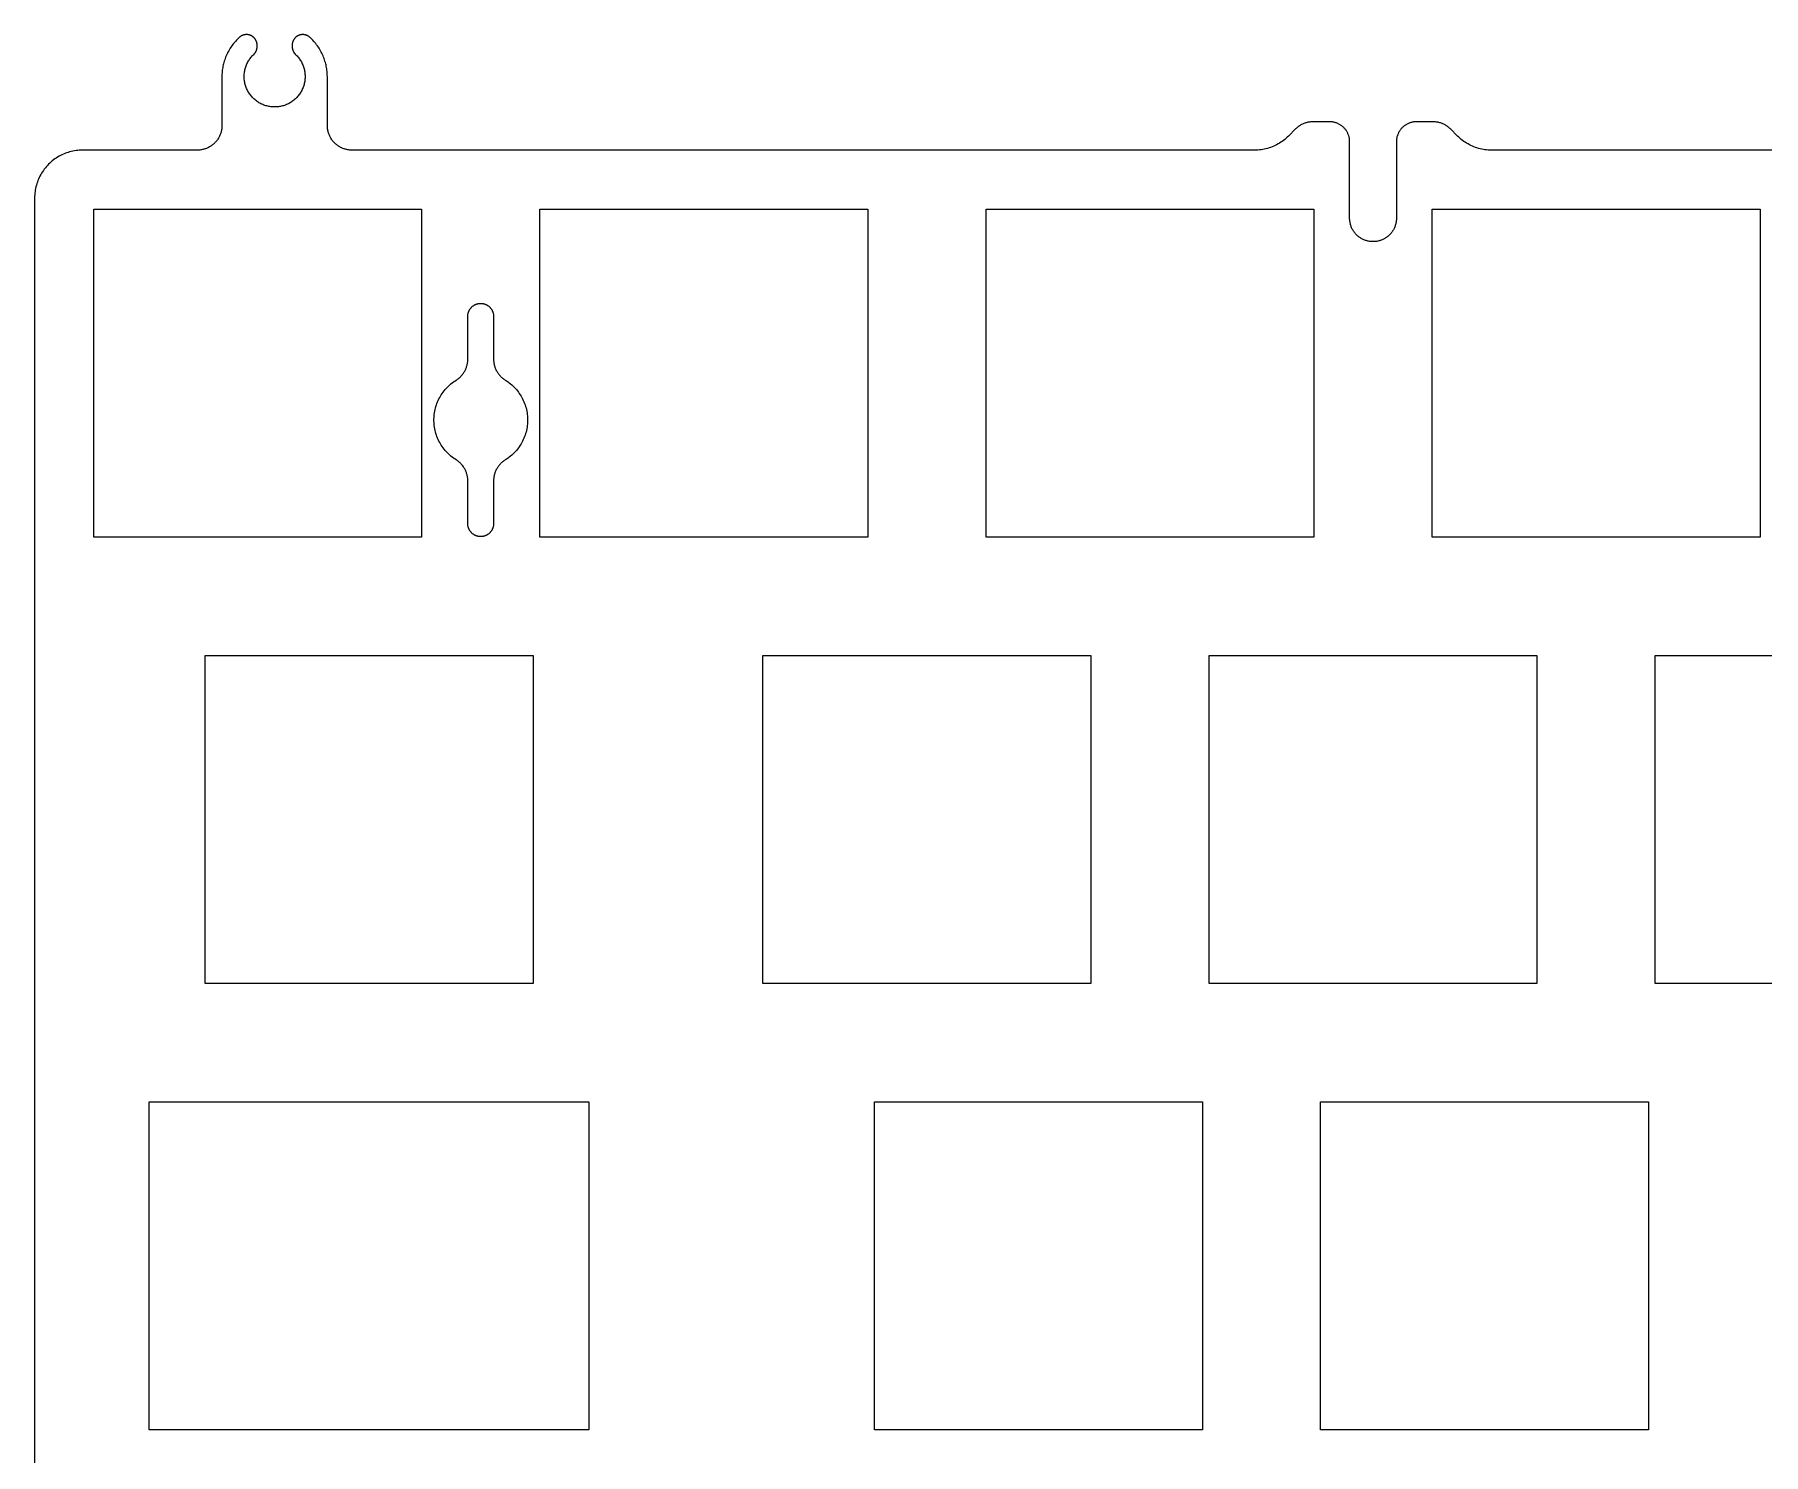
# Model space of a CAD drawing. Extents: x -940 to -635, y -394 to -288.
# Drawn here: x -940.2 to -866.4, y -348.8 to -288.2 of the extents above; entities that cross this region are included whole.
import ezdxf

# ---------------------------------------------------------------- set-up
doc = ezdxf.new("R2010")
doc.units = 0
doc.layers.add('Ð¡¼ü×ÖÄ¸', color=160, linetype='CONTINUOUS')

msp = doc.modelspace()

# ---------------------------------------------------------------- linework, layer by layer
at = {"layer": 'Ð¡¼ü×ÖÄ¸'}
for p, q in [((-930.688, -288.675, -95.366), (-930.688, -288.607, -95.366)), ((-929.188, -288.607, -95.366), (-929.188, -288.675, -95.366)), ((-932.188, -289.949, -95.366), (-932.188, -292.039, -95.366)), ((-927.688, -292.039, -95.366), (-927.688, -289.949, -95.366)), ((-886.346, -292.187, -95.366), (-886.648, -292.489, -95.366)), ((-884.887, -291.879, -95.366), (-885.604, -291.879, -95.366)), ((-880.474, -291.879, -95.366), (-881.191, -291.879, -95.366)), ((-879.429, -292.489, -95.366), (-879.731, -292.187, -95.366)), ((-884.037, -295.997, -95.366), (-884.037, -292.729, -95.366)), ((-882.041, -292.729, -95.366), (-882.041, -295.997, -95.366)), ((-933.238, -293.089, -95.366), (-938.138, -293.089, -95.366)), ((-888.098, -293.089, -95.366), (-926.638, -293.089, -95.366)), ((-838.472, -293.089, -95.366), (-877.98, -293.089, -95.366)), ((-940.188, -295.139, -95.366), (-940.188, -386.278, -95.366)), ((-921.69, -302.015, -95.366), (-921.69, -300.182, -95.366)), ((-920.59, -300.182, -95.366), (-920.59, -302.009, -95.366)), ((-921.69, -309.036, -95.366), (-921.69, -307.203, -95.366)), ((-920.59, -307.208, -95.366), (-920.59, -309.036, -95.366))]:
    msp.add_line(p, q, dxfattribs=at)
for points in [[(-930.688, -288.607), (-930.688, -288.594), (-930.689, -288.581), (-930.69, -288.567), (-930.691, -288.554), (-930.693, -288.54), (-930.696, -288.526), (-930.698, -288.512), (-930.702, -288.498), (-930.705, -288.483), (-930.71, -288.469), (-930.715, -288.454), (-930.72, -288.44), (-930.723, -288.433), (-930.726, -288.425), (-930.73, -288.418), (-930.733, -288.411), (-930.737, -288.404), (-930.74, -288.396), (-930.744, -288.389), (-930.748, -288.382), (-930.753, -288.375), (-930.757, -288.368), (-930.762, -288.361), (-930.766, -288.354), (-930.771, -288.347), (-930.776, -288.34), (-930.781, -288.333), (-930.786, -288.326), (-930.792, -288.32), (-930.797, -288.313), (-930.803, -288.307), (-930.809, -288.3), (-930.815, -288.294), (-930.821, -288.287), (-930.828, -288.281), (-930.834, -288.275), (-930.841, -288.269), (-930.848, -288.263), (-930.854, -288.258), (-930.861, -288.252), (-930.869, -288.247), (-930.876, -288.241), (-930.883, -288.236), (-930.891, -288.231), (-930.898, -288.226), (-930.906, -288.221), (-930.914, -288.217), (-930.922, -288.212), (-930.93, -288.208), (-930.938, -288.204), (-930.946, -288.2), (-930.954, -288.196), (-930.963, -288.193), (-930.971, -288.189), (-930.98, -288.186), (-930.988, -288.183), (-930.997, -288.18), (-931.006, -288.177), (-931.014, -288.174), (-931.023, -288.172), (-931.032, -288.17), (-931.041, -288.168), (-931.049, -288.166), (-931.058, -288.164), (-931.067, -288.163), (-931.076, -288.161), (-931.085, -288.16), (-931.094, -288.159), (-931.102, -288.158), (-931.111, -288.158), (-931.12, -288.157), (-931.129, -288.157), (-931.138, -288.157), (-931.146, -288.157), (-931.155, -288.157), (-931.164, -288.158), (-931.172, -288.158), (-931.181, -288.159), (-931.189, -288.16), (-931.197, -288.161), (-931.206, -288.162), (-931.214, -288.163), (-931.222, -288.165), (-931.23, -288.167), (-931.238, -288.168), (-931.246, -288.17), (-931.254, -288.172), (-931.262, -288.174), (-931.27, -288.177), (-931.277, -288.179), (-931.285, -288.182), (-931.292, -288.184), (-931.307, -288.19), (-931.321, -288.196), (-931.335, -288.202), (-931.348, -288.209), (-931.361, -288.216), (-931.373, -288.223), (-931.385, -288.231), (-931.396, -288.239), (-931.408, -288.247), (-931.418, -288.255), (-931.428, -288.263), (-931.438, -288.272), (-931.484, -288.314), (-931.528, -288.357), (-931.572, -288.402), (-931.614, -288.447), (-931.655, -288.494), (-931.694, -288.542), (-931.732, -288.591), (-931.769, -288.641), (-931.804, -288.691), (-931.838, -288.743), (-931.87, -288.795), (-931.9, -288.848), (-931.93, -288.901), (-931.957, -288.955), (-931.983, -289.01), (-932.007, -289.065), (-932.03, -289.12), (-932.051, -289.176), (-932.071, -289.231), (-932.089, -289.287), (-932.105, -289.343), (-932.12, -289.399), (-932.133, -289.455), (-932.145, -289.511), (-932.156, -289.567), (-932.164, -289.622), (-932.172, -289.678), (-932.178, -289.733), (-932.182, -289.787), (-932.186, -289.842), (-932.188, -289.895), (-932.188, -289.949)], [(-927.688, -289.949), (-927.689, -289.895), (-927.691, -289.842), (-927.694, -289.787), (-927.699, -289.733), (-927.705, -289.678), (-927.712, -289.622), (-927.721, -289.567), (-927.731, -289.511), (-927.743, -289.455), (-927.756, -289.399), (-927.771, -289.343), (-927.788, -289.287), (-927.806, -289.231), (-927.825, -289.176), (-927.846, -289.12), (-927.869, -289.065), (-927.893, -289.01), (-927.919, -288.955), (-927.947, -288.901), (-927.976, -288.848), (-928.007, -288.795), (-928.039, -288.743), (-928.072, -288.691), (-928.108, -288.641), (-928.144, -288.591), (-928.182, -288.542), (-928.222, -288.494), (-928.262, -288.447), (-928.305, -288.402), (-928.348, -288.357), (-928.392, -288.314), (-928.438, -288.272), (-928.448, -288.263), (-928.458, -288.255), (-928.469, -288.247), (-928.48, -288.239), (-928.491, -288.231), (-928.503, -288.223), (-928.516, -288.216), (-928.529, -288.209), (-928.542, -288.202), (-928.556, -288.196), (-928.57, -288.19), (-928.584, -288.184), (-928.592, -288.182), (-928.599, -288.179), (-928.607, -288.177), (-928.614, -288.174), (-928.622, -288.172), (-928.63, -288.17), (-928.638, -288.168), (-928.646, -288.167), (-928.654, -288.165), (-928.662, -288.163), (-928.671, -288.162), (-928.679, -288.161), (-928.687, -288.16), (-928.696, -288.159), (-928.704, -288.158), (-928.713, -288.158), (-928.721, -288.157), (-928.73, -288.157), (-928.739, -288.157), (-928.748, -288.157), (-928.756, -288.157), (-928.765, -288.158), (-928.774, -288.158), (-928.783, -288.159), (-928.792, -288.16), (-928.8, -288.161), (-928.809, -288.163), (-928.818, -288.164), (-928.827, -288.166), (-928.836, -288.168), (-928.845, -288.17), (-928.853, -288.172), (-928.862, -288.174), (-928.871, -288.177), (-928.879, -288.18), (-928.888, -288.183), (-928.897, -288.186), (-928.905, -288.189), (-928.914, -288.193), (-928.922, -288.196), (-928.93, -288.2), (-928.938, -288.204), (-928.947, -288.208), (-928.955, -288.212), (-928.962, -288.217), (-928.97, -288.221), (-928.978, -288.226), (-928.986, -288.231), (-928.993, -288.236), (-929.001, -288.241), (-929.008, -288.247), (-929.015, -288.252), (-929.022, -288.258), (-929.029, -288.263), (-929.036, -288.269), (-929.042, -288.275), (-929.049, -288.281), (-929.055, -288.287), (-929.061, -288.294), (-929.067, -288.3), (-929.073, -288.307), (-929.079, -288.313), (-929.085, -288.32), (-929.09, -288.326), (-929.095, -288.333), (-929.1, -288.34), (-929.105, -288.347), (-929.11, -288.354), (-929.115, -288.361), (-929.119, -288.368), (-929.124, -288.375), (-929.128, -288.382), (-929.132, -288.389), (-929.136, -288.396), (-929.14, -288.404), (-929.143, -288.411), (-929.147, -288.418), (-929.15, -288.425), (-929.153, -288.433), (-929.156, -288.44), (-929.162, -288.454), (-929.166, -288.469), (-929.171, -288.483), (-929.175, -288.498), (-929.178, -288.512), (-929.181, -288.526), (-929.183, -288.54), (-929.185, -288.554), (-929.186, -288.567), (-929.187, -288.581), (-929.188, -288.594), (-929.188, -288.607)], [(-929.047, -289.002), (-929.014, -289.034), (-928.983, -289.067), (-928.953, -289.101), (-928.924, -289.135), (-928.896, -289.171), (-928.87, -289.208), (-928.845, -289.246), (-928.821, -289.284), (-928.798, -289.323), (-928.777, -289.363), (-928.758, -289.404), (-928.739, -289.446), (-928.723, -289.488), (-928.707, -289.53), (-928.693, -289.574), (-928.681, -289.617), (-928.67, -289.661), (-928.661, -289.705), (-928.653, -289.75), (-928.647, -289.795), (-928.643, -289.84), (-928.64, -289.885), (-928.638, -289.93), (-928.638, -289.976), (-928.64, -290.021), (-928.643, -290.066), (-928.648, -290.111), (-928.655, -290.156), (-928.663, -290.2), (-928.672, -290.245), (-928.683, -290.289), (-928.696, -290.332), (-928.71, -290.375), (-928.726, -290.418), (-928.743, -290.46), (-928.761, -290.501), (-928.781, -290.542), (-928.803, -290.581), (-928.825, -290.621), (-928.849, -290.659), (-928.875, -290.696), (-928.902, -290.733), (-928.929, -290.769), (-928.959, -290.803), (-928.989, -290.837), (-929.02, -290.869), (-929.053, -290.901), (-929.087, -290.931), (-929.122, -290.96), (-929.157, -290.988), (-929.194, -291.015), (-929.231, -291.04), (-929.27, -291.064), (-929.309, -291.086), (-929.349, -291.108), (-929.39, -291.127), (-929.431, -291.146), (-929.473, -291.163), (-929.516, -291.178), (-929.559, -291.192), (-929.602, -291.205), (-929.646, -291.215), (-929.691, -291.225), (-929.735, -291.233), (-929.78, -291.239), (-929.825, -291.244), (-929.87, -291.247), (-929.916, -291.248), (-929.961, -291.248), (-930.006, -291.247), (-930.051, -291.244), (-930.096, -291.239), (-930.141, -291.233), (-930.186, -291.225), (-930.23, -291.215), (-930.274, -291.205), (-930.317, -291.192), (-930.361, -291.178), (-930.403, -291.163), (-930.445, -291.146), (-930.486, -291.127), (-930.527, -291.108), (-930.567, -291.086), (-930.606, -291.064), (-930.645, -291.04), (-930.682, -291.015), (-930.719, -290.988), (-930.755, -290.96), (-930.79, -290.931), (-930.823, -290.901), (-930.856, -290.869), (-930.887, -290.837), (-930.918, -290.803), (-930.947, -290.769), (-930.975, -290.733), (-931.002, -290.696), (-931.027, -290.659), (-931.051, -290.621), (-931.074, -290.581), (-931.095, -290.542), (-931.115, -290.501), (-931.134, -290.46), (-931.151, -290.418), (-931.166, -290.375), (-931.18, -290.332), (-931.193, -290.289), (-931.204, -290.245), (-931.214, -290.2), (-931.222, -290.156), (-931.228, -290.111), (-931.233, -290.066), (-931.236, -290.021), (-931.238, -289.976), (-931.238, -289.93), (-931.237, -289.885), (-931.234, -289.84), (-931.229, -289.795), (-931.223, -289.75), (-931.215, -289.705), (-931.206, -289.661), (-931.195, -289.617), (-931.183, -289.574), (-931.169, -289.53), (-931.154, -289.488), (-931.137, -289.446), (-931.119, -289.404), (-931.099, -289.363), (-931.078, -289.323), (-931.056, -289.284), (-931.032, -289.246), (-931.007, -289.208), (-930.98, -289.171), (-930.952, -289.135), (-930.923, -289.101), (-930.893, -289.067), (-930.862, -289.034), (-930.83, -289.002)], [(-930.83, -289.002), (-930.819, -288.992), (-930.808, -288.981), (-930.798, -288.969), (-930.788, -288.958), (-930.779, -288.946), (-930.77, -288.933), (-930.761, -288.921), (-930.753, -288.908), (-930.745, -288.894), (-930.738, -288.881), (-930.731, -288.867), (-930.725, -288.853), (-930.719, -288.839), (-930.714, -288.825), (-930.709, -288.81), (-930.705, -288.796), (-930.701, -288.781), (-930.698, -288.766), (-930.695, -288.751), (-930.692, -288.736), (-930.691, -288.721), (-930.689, -288.705), (-930.688, -288.69), (-930.688, -288.675)], [(-929.188, -288.675), (-929.188, -288.69), (-929.187, -288.705), (-929.186, -288.721), (-929.184, -288.736), (-929.182, -288.751), (-929.179, -288.766), (-929.176, -288.781), (-929.172, -288.796), (-929.167, -288.81), (-929.162, -288.825), (-929.157, -288.839), (-929.151, -288.853), (-929.145, -288.867), (-929.138, -288.881), (-929.131, -288.894), (-929.123, -288.908), (-929.115, -288.921), (-929.107, -288.933), (-929.098, -288.946), (-929.088, -288.958), (-929.078, -288.969), (-929.068, -288.981), (-929.058, -288.992), (-929.047, -289.002)], [(-932.188, -292.039), (-932.189, -292.075), (-932.191, -292.111), (-932.194, -292.146), (-932.198, -292.182), (-932.203, -292.218), (-932.21, -292.253), (-932.218, -292.288), (-932.227, -292.322), (-932.237, -292.357), (-932.249, -292.391), (-932.261, -292.424), (-932.275, -292.457), (-932.29, -292.49), (-932.306, -292.522), (-932.323, -292.554), (-932.341, -292.585), (-932.36, -292.615), (-932.38, -292.645), (-932.402, -292.674), (-932.424, -292.702), (-932.447, -292.729), (-932.471, -292.756), (-932.496, -292.782), (-932.522, -292.806), (-932.548, -292.831), (-932.576, -292.854), (-932.604, -292.876), (-932.633, -292.897), (-932.662, -292.917), (-932.693, -292.936), (-932.724, -292.954), (-932.755, -292.971), (-932.787, -292.987), (-932.82, -293.002), (-932.853, -293.016), (-932.887, -293.028), (-932.921, -293.04), (-932.955, -293.05), (-932.99, -293.059), (-933.025, -293.067), (-933.06, -293.074), (-933.095, -293.079), (-933.131, -293.084), (-933.167, -293.087), (-933.202, -293.089), (-933.238, -293.089)], [(-926.638, -293.089), (-926.674, -293.089), (-926.71, -293.087), (-926.746, -293.084), (-926.781, -293.079), (-926.817, -293.074), (-926.852, -293.067), (-926.887, -293.059), (-926.921, -293.05), (-926.956, -293.04), (-926.99, -293.028), (-927.023, -293.016), (-927.057, -293.002), (-927.089, -292.987), (-927.121, -292.971), (-927.153, -292.954), (-927.184, -292.936), (-927.214, -292.917), (-927.244, -292.897), (-927.273, -292.876), (-927.301, -292.854), (-927.328, -292.831), (-927.355, -292.806), (-927.381, -292.782), (-927.406, -292.756), (-927.43, -292.729), (-927.453, -292.702), (-927.475, -292.674), (-927.496, -292.645), (-927.516, -292.615), (-927.535, -292.585), (-927.553, -292.554), (-927.57, -292.522), (-927.586, -292.49), (-927.601, -292.457), (-927.615, -292.424), (-927.628, -292.391), (-927.639, -292.357), (-927.649, -292.322), (-927.658, -292.288), (-927.666, -292.253), (-927.673, -292.218), (-927.678, -292.182), (-927.683, -292.146), (-927.686, -292.111), (-927.688, -292.075), (-927.688, -292.039)], [(-885.604, -291.879), (-885.64, -291.88), (-885.676, -291.882), (-885.711, -291.885), (-885.747, -291.889), (-885.782, -291.894), (-885.818, -291.901), (-885.853, -291.909), (-885.887, -291.918), (-885.922, -291.928), (-885.956, -291.94), (-885.989, -291.952), (-886.022, -291.966), (-886.055, -291.981), (-886.087, -291.997), (-886.119, -292.014), (-886.149, -292.032), (-886.18, -292.051), (-886.209, -292.071), (-886.238, -292.092), (-886.267, -292.115), (-886.294, -292.138), (-886.321, -292.162), (-886.346, -292.187)], [(-884.037, -292.729), (-884.038, -292.7), (-884.039, -292.671), (-884.042, -292.642), (-884.045, -292.613), (-884.05, -292.585), (-884.055, -292.556), (-884.061, -292.528), (-884.069, -292.5), (-884.077, -292.472), (-884.086, -292.444), (-884.096, -292.417), (-884.108, -292.39), (-884.12, -292.364), (-884.132, -292.338), (-884.146, -292.313), (-884.161, -292.287), (-884.176, -292.263), (-884.193, -292.239), (-884.21, -292.216), (-884.228, -292.193), (-884.246, -292.17), (-884.266, -292.149), (-884.286, -292.128), (-884.307, -292.108), (-884.329, -292.088), (-884.351, -292.07), (-884.374, -292.052), (-884.397, -292.035), (-884.421, -292.018), (-884.446, -292.003), (-884.471, -291.988), (-884.496, -291.974), (-884.522, -291.962), (-884.549, -291.949), (-884.575, -291.938), (-884.602, -291.928), (-884.63, -291.919), (-884.658, -291.911), (-884.686, -291.903), (-884.714, -291.897), (-884.743, -291.891), (-884.771, -291.887), (-884.8, -291.884), (-884.829, -291.881), (-884.858, -291.88), (-884.887, -291.879)], [(-881.191, -291.879), (-881.22, -291.88), (-881.249, -291.881), (-881.277, -291.884), (-881.306, -291.887), (-881.335, -291.891), (-881.363, -291.897), (-881.392, -291.903), (-881.42, -291.911), (-881.448, -291.919), (-881.475, -291.928), (-881.502, -291.938), (-881.529, -291.949), (-881.556, -291.962), (-881.582, -291.974), (-881.607, -291.988), (-881.632, -292.003), (-881.657, -292.018), (-881.681, -292.035), (-881.704, -292.052), (-881.727, -292.07), (-881.749, -292.088), (-881.771, -292.108), (-881.792, -292.128), (-881.812, -292.149), (-881.831, -292.17), (-881.85, -292.193), (-881.868, -292.216), (-881.885, -292.239), (-881.901, -292.263), (-881.917, -292.287), (-881.931, -292.313), (-881.945, -292.338), (-881.958, -292.364), (-881.97, -292.39), (-881.981, -292.417), (-881.991, -292.444), (-882.001, -292.472), (-882.009, -292.5), (-882.016, -292.528), (-882.023, -292.556), (-882.028, -292.585), (-882.033, -292.613), (-882.036, -292.642), (-882.039, -292.671), (-882.04, -292.7), (-882.041, -292.729)], [(-879.731, -292.187), (-879.757, -292.162), (-879.784, -292.138), (-879.811, -292.115), (-879.839, -292.092), (-879.868, -292.071), (-879.898, -292.051), (-879.928, -292.032), (-879.959, -292.014), (-879.991, -291.997), (-880.023, -291.981), (-880.055, -291.966), (-880.089, -291.952), (-880.122, -291.94), (-880.156, -291.928), (-880.19, -291.918), (-880.225, -291.909), (-880.26, -291.901), (-880.295, -291.894), (-880.331, -291.889), (-880.366, -291.885), (-880.402, -291.882), (-880.438, -291.88), (-880.474, -291.879)], [(-886.648, -292.489), (-886.699, -292.537), (-886.751, -292.584), (-886.804, -292.629), (-886.859, -292.673), (-886.916, -292.714), (-886.974, -292.753), (-887.033, -292.791), (-887.093, -292.826), (-887.155, -292.859), (-887.218, -292.89), (-887.281, -292.919), (-887.346, -292.946), (-887.411, -292.971), (-887.478, -292.993), (-887.545, -293.013), (-887.613, -293.031), (-887.681, -293.046), (-887.75, -293.059), (-887.819, -293.07), (-887.888, -293.078), (-887.958, -293.084), (-888.028, -293.088), (-888.098, -293.089)], [(-877.98, -293.089), (-878.05, -293.088), (-878.12, -293.084), (-878.189, -293.078), (-878.259, -293.07), (-878.328, -293.059), (-878.397, -293.046), (-878.465, -293.031), (-878.533, -293.013), (-878.6, -292.993), (-878.666, -292.971), (-878.732, -292.946), (-878.796, -292.919), (-878.86, -292.89), (-878.923, -292.859), (-878.984, -292.826), (-879.045, -292.791), (-879.104, -292.753), (-879.162, -292.714), (-879.218, -292.673), (-879.273, -292.629), (-879.327, -292.584), (-879.379, -292.537), (-879.429, -292.489)], [(-938.138, -293.089), (-938.208, -293.09), (-938.278, -293.094), (-938.348, -293.1), (-938.417, -293.108), (-938.487, -293.119), (-938.555, -293.132), (-938.624, -293.147), (-938.691, -293.165), (-938.758, -293.185), (-938.825, -293.207), (-938.89, -293.232), (-938.955, -293.259), (-939.019, -293.288), (-939.081, -293.319), (-939.143, -293.352), (-939.203, -293.388), (-939.263, -293.425), (-939.32, -293.464), (-939.377, -293.506), (-939.432, -293.549), (-939.485, -293.594), (-939.537, -293.641), (-939.588, -293.69), (-939.636, -293.74), (-939.683, -293.792), (-939.728, -293.845), (-939.772, -293.9), (-939.813, -293.957), (-939.852, -294.015), (-939.89, -294.074), (-939.925, -294.134), (-939.958, -294.196), (-939.989, -294.259), (-940.018, -294.322), (-940.045, -294.387), (-940.07, -294.453), (-940.092, -294.519), (-940.112, -294.586), (-940.13, -294.654), (-940.145, -294.722), (-940.158, -294.791), (-940.169, -294.86), (-940.177, -294.929), (-940.183, -294.999), (-940.187, -295.069), (-940.188, -295.139)], [(-882.041, -295.997), (-882.041, -296.031), (-882.043, -296.066), (-882.046, -296.1), (-882.05, -296.134), (-882.055, -296.168), (-882.062, -296.202), (-882.07, -296.236), (-882.078, -296.269), (-882.088, -296.302), (-882.099, -296.335), (-882.112, -296.367), (-882.125, -296.399), (-882.139, -296.43), (-882.155, -296.461), (-882.171, -296.491), (-882.189, -296.521), (-882.208, -296.55), (-882.227, -296.578), (-882.248, -296.606), (-882.269, -296.633), (-882.292, -296.659), (-882.315, -296.684), (-882.339, -296.709), (-882.364, -296.732), (-882.39, -296.755), (-882.416, -296.777), (-882.444, -296.798), (-882.472, -296.818), (-882.5, -296.837), (-882.53, -296.855), (-882.56, -296.873), (-882.59, -296.889), (-882.621, -296.904), (-882.653, -296.917), (-882.685, -296.93), (-882.717, -296.942), (-882.75, -296.952), (-882.783, -296.962), (-882.817, -296.97), (-882.85, -296.977), (-882.884, -296.983), (-882.919, -296.988), (-882.953, -296.991), (-882.987, -296.994), (-883.022, -296.995), (-883.056, -296.995), (-883.091, -296.994), (-883.125, -296.991), (-883.159, -296.988), (-883.193, -296.983), (-883.227, -296.977), (-883.261, -296.97), (-883.294, -296.962), (-883.328, -296.952), (-883.36, -296.942), (-883.393, -296.93), (-883.425, -296.917), (-883.456, -296.904), (-883.487, -296.889), (-883.518, -296.873), (-883.548, -296.855), (-883.577, -296.837), (-883.606, -296.818), (-883.634, -296.798), (-883.661, -296.777), (-883.688, -296.755), (-883.714, -296.732), (-883.739, -296.709), (-883.763, -296.684), (-883.786, -296.659), (-883.808, -296.633), (-883.83, -296.606), (-883.851, -296.578), (-883.87, -296.55), (-883.889, -296.521), (-883.906, -296.491), (-883.923, -296.461), (-883.938, -296.43), (-883.953, -296.399), (-883.966, -296.367), (-883.978, -296.335), (-883.989, -296.302), (-883.999, -296.269), (-884.008, -296.236), (-884.016, -296.202), (-884.022, -296.168), (-884.028, -296.134), (-884.032, -296.1), (-884.035, -296.066), (-884.037, -296.031), (-884.037, -295.997)], [(-921.69, -300.182), (-921.69, -300.163), (-921.689, -300.144), (-921.687, -300.125), (-921.685, -300.106), (-921.682, -300.087), (-921.678, -300.068), (-921.674, -300.05), (-921.669, -300.032), (-921.664, -300.013), (-921.658, -299.995), (-921.651, -299.978), (-921.644, -299.96), (-921.636, -299.943), (-921.627, -299.926), (-921.618, -299.909), (-921.608, -299.893), (-921.598, -299.877), (-921.587, -299.861), (-921.576, -299.846), (-921.564, -299.831), (-921.552, -299.817), (-921.539, -299.803), (-921.526, -299.789), (-921.512, -299.776), (-921.498, -299.764), (-921.483, -299.751), (-921.468, -299.74), (-921.453, -299.729), (-921.437, -299.718), (-921.421, -299.708), (-921.404, -299.699), (-921.387, -299.69), (-921.37, -299.682), (-921.353, -299.674), (-921.335, -299.667), (-921.317, -299.661), (-921.299, -299.655), (-921.281, -299.65), (-921.263, -299.645), (-921.244, -299.641), (-921.225, -299.638), (-921.207, -299.636), (-921.188, -299.634), (-921.169, -299.632), (-921.15, -299.632), (-921.131, -299.632), (-921.112, -299.632), (-921.093, -299.634), (-921.074, -299.636), (-921.055, -299.638), (-921.036, -299.641), (-921.018, -299.645), (-920.999, -299.65), (-920.981, -299.655), (-920.963, -299.661), (-920.945, -299.667), (-920.928, -299.674), (-920.91, -299.682), (-920.893, -299.69), (-920.876, -299.699), (-920.86, -299.708), (-920.844, -299.718), (-920.828, -299.729), (-920.812, -299.74), (-920.797, -299.751), (-920.783, -299.764), (-920.768, -299.776), (-920.755, -299.789), (-920.741, -299.803), (-920.729, -299.817), (-920.716, -299.831), (-920.704, -299.846), (-920.693, -299.861), (-920.682, -299.877), (-920.672, -299.893), (-920.662, -299.909), (-920.653, -299.926), (-920.645, -299.943), (-920.637, -299.96), (-920.629, -299.978), (-920.623, -299.995), (-920.617, -300.013), (-920.611, -300.032), (-920.606, -300.05), (-920.602, -300.068), (-920.598, -300.087), (-920.595, -300.106), (-920.593, -300.125), (-920.592, -300.144), (-920.591, -300.163), (-920.59, -300.182)], [(-922.188, -302.908), (-922.158, -302.889), (-922.129, -302.868), (-922.1, -302.847), (-922.072, -302.825), (-922.045, -302.802), (-922.019, -302.778), (-921.994, -302.753), (-921.969, -302.727), (-921.945, -302.701), (-921.922, -302.673), (-921.901, -302.645), (-921.88, -302.616), (-921.86, -302.587), (-921.841, -302.557), (-921.823, -302.526), (-921.806, -302.495), (-921.791, -302.463), (-921.776, -302.43), (-921.762, -302.397), (-921.75, -302.364), (-921.739, -302.33), (-921.729, -302.296), (-921.72, -302.262), (-921.712, -302.227), (-921.705, -302.192), (-921.7, -302.157), (-921.696, -302.121), (-921.693, -302.086), (-921.691, -302.05), (-921.69, -302.015)], [(-920.59, -302.009), (-920.59, -302.045), (-920.588, -302.081), (-920.585, -302.116), (-920.581, -302.152), (-920.575, -302.187), (-920.568, -302.222), (-920.561, -302.257), (-920.552, -302.292), (-920.541, -302.326), (-920.53, -302.36), (-920.518, -302.393), (-920.504, -302.426), (-920.489, -302.459), (-920.473, -302.491), (-920.457, -302.522), (-920.439, -302.553), (-920.42, -302.583), (-920.4, -302.613), (-920.379, -302.642), (-920.357, -302.67), (-920.334, -302.697), (-920.31, -302.724), (-920.285, -302.75), (-920.26, -302.774), (-920.233, -302.798), (-920.206, -302.822), (-920.178, -302.844), (-920.149, -302.865), (-920.12, -302.885), (-920.09, -302.904)], [(-922.188, -306.31), (-922.246, -306.272), (-922.303, -306.233), (-922.358, -306.192), (-922.412, -306.149), (-922.464, -306.104), (-922.515, -306.057), (-922.564, -306.009), (-922.611, -305.959), (-922.657, -305.907), (-922.701, -305.854), (-922.743, -305.799), (-922.783, -305.743), (-922.821, -305.686), (-922.857, -305.627), (-922.891, -305.567), (-922.923, -305.506), (-922.953, -305.444), (-922.981, -305.381), (-923.006, -305.317), (-923.03, -305.252), (-923.051, -305.186), (-923.069, -305.12), (-923.086, -305.053), (-923.1, -304.986), (-923.112, -304.918), (-923.121, -304.849), (-923.129, -304.781), (-923.133, -304.712), (-923.136, -304.643), (-923.136, -304.574), (-923.133, -304.505), (-923.129, -304.437), (-923.121, -304.368), (-923.112, -304.3), (-923.1, -304.232), (-923.086, -304.164), (-923.069, -304.097), (-923.051, -304.031), (-923.03, -303.965), (-923.006, -303.901), (-922.981, -303.837), (-922.953, -303.773), (-922.923, -303.711), (-922.891, -303.65), (-922.857, -303.59), (-922.821, -303.532), (-922.783, -303.474), (-922.743, -303.418), (-922.701, -303.363), (-922.657, -303.31), (-922.611, -303.259), (-922.564, -303.208), (-922.515, -303.16), (-922.464, -303.113), (-922.412, -303.069), (-922.358, -303.025), (-922.303, -302.984), (-922.246, -302.945), (-922.188, -302.908)], [(-920.09, -302.904), (-920.031, -302.942), (-919.974, -302.981), (-919.919, -303.022), (-919.865, -303.065), (-919.812, -303.11), (-919.761, -303.156), (-919.711, -303.205), (-919.664, -303.255), (-919.618, -303.307), (-919.574, -303.36), (-919.531, -303.415), (-919.491, -303.471), (-919.453, -303.528), (-919.416, -303.587), (-919.382, -303.647), (-919.35, -303.709), (-919.32, -303.771), (-919.292, -303.834), (-919.266, -303.898), (-919.243, -303.963), (-919.222, -304.029), (-919.203, -304.096), (-919.186, -304.163), (-919.172, -304.231), (-919.16, -304.299), (-919.151, -304.367), (-919.143, -304.436), (-919.139, -304.505), (-919.136, -304.574), (-919.136, -304.643), (-919.139, -304.712), (-919.143, -304.781), (-919.151, -304.85), (-919.16, -304.919), (-919.172, -304.987), (-919.186, -305.055), (-919.203, -305.122), (-919.222, -305.188), (-919.243, -305.254), (-919.266, -305.319), (-919.292, -305.383), (-919.32, -305.447), (-919.35, -305.509), (-919.382, -305.57), (-919.416, -305.63), (-919.453, -305.689), (-919.491, -305.747), (-919.531, -305.803), (-919.574, -305.858), (-919.618, -305.911), (-919.664, -305.963), (-919.711, -306.013), (-919.761, -306.061), (-919.812, -306.108), (-919.865, -306.153), (-919.919, -306.196), (-919.974, -306.237), (-920.031, -306.276), (-920.09, -306.313)], [(-921.69, -307.203), (-921.691, -307.167), (-921.693, -307.132), (-921.696, -307.096), (-921.7, -307.061), (-921.705, -307.026), (-921.712, -306.991), (-921.72, -306.956), (-921.729, -306.921), (-921.739, -306.887), (-921.75, -306.854), (-921.762, -306.82), (-921.776, -306.787), (-921.791, -306.755), (-921.806, -306.723), (-921.823, -306.692), (-921.841, -306.661), (-921.86, -306.631), (-921.88, -306.601), (-921.901, -306.572), (-921.922, -306.544), (-921.945, -306.517), (-921.969, -306.49), (-921.994, -306.465), (-922.019, -306.44), (-922.045, -306.416), (-922.072, -306.393), (-922.1, -306.37), (-922.129, -306.349), (-922.158, -306.329), (-922.188, -306.31)], [(-920.09, -306.313), (-920.12, -306.332), (-920.149, -306.353), (-920.178, -306.374), (-920.206, -306.396), (-920.233, -306.419), (-920.26, -306.443), (-920.285, -306.468), (-920.31, -306.494), (-920.334, -306.52), (-920.357, -306.548), (-920.379, -306.576), (-920.4, -306.605), (-920.42, -306.634), (-920.439, -306.665), (-920.457, -306.695), (-920.473, -306.727), (-920.489, -306.759), (-920.504, -306.791), (-920.518, -306.824), (-920.53, -306.858), (-920.541, -306.892), (-920.552, -306.926), (-920.561, -306.96), (-920.568, -306.995), (-920.575, -307.03), (-920.581, -307.066), (-920.585, -307.101), (-920.588, -307.137), (-920.59, -307.172), (-920.59, -307.208)], [(-920.59, -309.036), (-920.591, -309.055), (-920.592, -309.074), (-920.593, -309.093), (-920.595, -309.112), (-920.598, -309.131), (-920.602, -309.149), (-920.606, -309.168), (-920.611, -309.186), (-920.617, -309.204), (-920.623, -309.222), (-920.629, -309.24), (-920.637, -309.257), (-920.645, -309.275), (-920.653, -309.292), (-920.662, -309.308), (-920.672, -309.325), (-920.682, -309.341), (-920.693, -309.356), (-920.704, -309.371), (-920.716, -309.386), (-920.729, -309.401), (-920.741, -309.415), (-920.755, -309.428), (-920.768, -309.441), (-920.783, -309.454), (-920.797, -309.466), (-920.812, -309.478), (-920.828, -309.489), (-920.844, -309.499), (-920.86, -309.509), (-920.876, -309.519), (-920.893, -309.527), (-920.91, -309.536), (-920.928, -309.543), (-920.945, -309.55), (-920.963, -309.557), (-920.981, -309.563), (-920.999, -309.568), (-921.018, -309.572), (-921.036, -309.576), (-921.055, -309.579), (-921.074, -309.582), (-921.093, -309.584), (-921.112, -309.585), (-921.131, -309.586), (-921.15, -309.586), (-921.169, -309.585), (-921.188, -309.584), (-921.207, -309.582), (-921.225, -309.579), (-921.244, -309.576), (-921.263, -309.572), (-921.281, -309.568), (-921.299, -309.563), (-921.317, -309.557), (-921.335, -309.55), (-921.353, -309.543), (-921.37, -309.536), (-921.387, -309.527), (-921.404, -309.519), (-921.421, -309.509), (-921.437, -309.499), (-921.453, -309.489), (-921.468, -309.478), (-921.483, -309.466), (-921.498, -309.454), (-921.512, -309.441), (-921.526, -309.428), (-921.539, -309.415), (-921.552, -309.401), (-921.564, -309.386), (-921.576, -309.371), (-921.587, -309.356), (-921.598, -309.341), (-921.608, -309.325), (-921.618, -309.308), (-921.627, -309.292), (-921.636, -309.275), (-921.644, -309.257), (-921.651, -309.24), (-921.658, -309.222), (-921.664, -309.204), (-921.669, -309.186), (-921.674, -309.168), (-921.678, -309.149), (-921.682, -309.131), (-921.685, -309.112), (-921.687, -309.093), (-921.689, -309.074), (-921.69, -309.055), (-921.69, -309.036)]]:
    msp.add_lwpolyline(points, dxfattribs=at)
for points in [[(-923.664, -295.609), (-923.664, -309.608), (-937.664, -309.608), (-937.664, -295.609)], [(-904.614, -295.609), (-904.614, -309.608), (-918.614, -309.608), (-918.614, -295.609)], [(-885.564, -295.609), (-885.564, -309.608), (-899.564, -309.608), (-899.564, -295.609)], [(-866.514, -295.609), (-866.514, -309.608), (-880.514, -309.608), (-880.514, -295.609)], [(-918.902, -314.659), (-918.902, -328.658), (-932.901, -328.658), (-932.901, -314.659)], [(-895.089, -314.659), (-895.089, -328.658), (-909.089, -328.658), (-909.089, -314.659)], [(-876.039, -314.659), (-876.039, -328.658), (-890.039, -328.658), (-890.039, -314.659)], [(-856.989, -314.659), (-856.989, -328.658), (-870.989, -328.658), (-870.989, -314.659)], [(-916.52, -333.709), (-916.52, -347.708), (-935.29, -347.708), (-935.29, -333.709)], [(-890.327, -333.709), (-890.327, -347.708), (-904.326, -347.708), (-904.326, -333.709)], [(-871.277, -333.709), (-871.277, -347.708), (-885.276, -347.708), (-885.276, -333.709)]]:
    msp.add_lwpolyline(points, close=True, dxfattribs=at)

doc.saveas('drawing.dxf')
